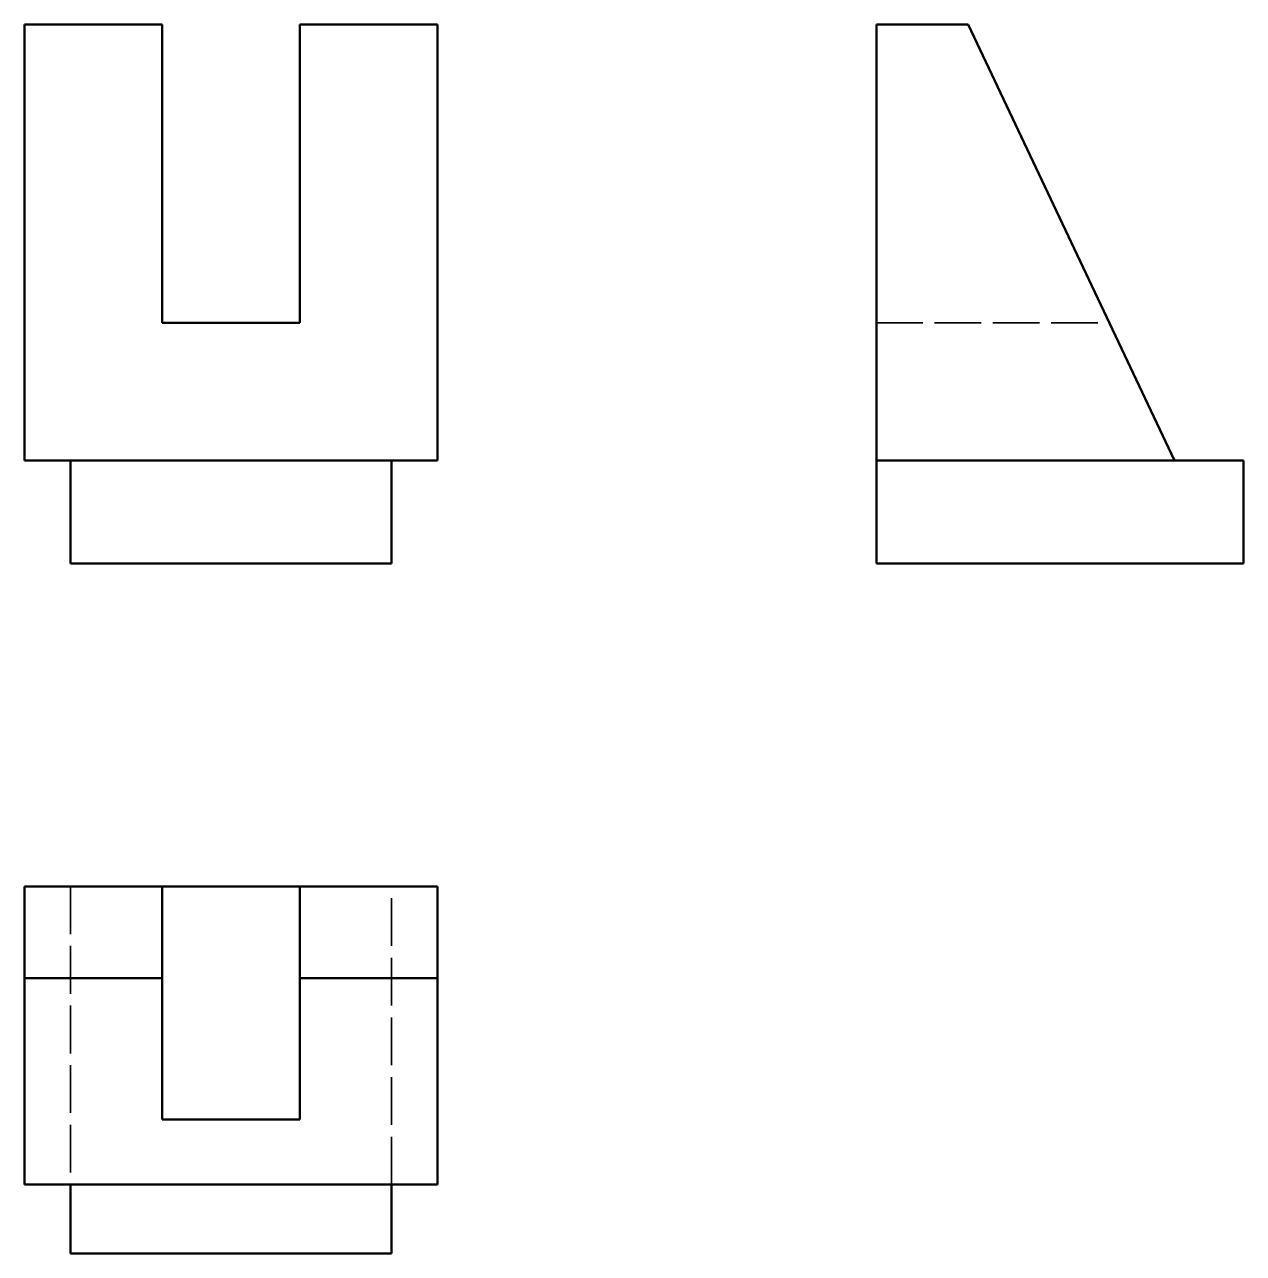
# Model space of a CAD drawing. Header units: millimetres. Extents: x 85 to 192, y 51 to 159.
import ezdxf

# ---------------------------------------------------------------- set-up
doc = ezdxf.new("R2010")
doc.units = ezdxf.units.MM
doc.linetypes.add('DASHED', pattern=[0.2068, 0.1655, -0.0413])
doc.layers.add('Oculto (ISO)', color=7, linetype='DASHED', lineweight=35)
doc.layers.add('Visible (ISO)', color=7, linetype='Continuous', lineweight=50)

msp = doc.modelspace()

# ---------------------------------------------------------------- linework, layer by layer
at = {"layer": 'Oculto (ISO)', "ltscale": 24.559708}
msp.add_line((159.6, 132.54), (179.92, 132.54), dxfattribs=at)
at = {"layer": 'Oculto (ISO)', "ltscale": 25.145067}
for p, q in [((89.33, 83.4), (89.33, 57.4)), ((117.33, 57.4), (117.33, 83.4))]:
    msp.add_line(p, q, dxfattribs=at)
at = {"layer": 'Visible (ISO)'}
for p, q in [((97.33, 158.54), (85.33, 158.54)), ((85.33, 120.54), (85.33, 158.54)), ((97.33, 132.54), (97.33, 158.54)), ((109.33, 158.54), (109.33, 132.54)), ((121.33, 158.54), (109.33, 158.54)), ((121.33, 158.54), (121.33, 120.54)), ((159.6, 158.54), (159.6, 120.54)), ((167.6, 158.54), (159.6, 158.54)), ((185.6, 120.54), (167.6, 158.54)), ((109.33, 132.54), (97.33, 132.54)), ((85.33, 120.54), (89.33, 120.54)), ((117.33, 120.54), (89.33, 120.54)), ((89.33, 120.54), (89.33, 111.54)), ((117.33, 120.54), (121.33, 120.54)), ((117.33, 120.54), (117.33, 111.54)), ((159.6, 120.54), (159.6, 111.54)), ((159.6, 120.54), (185.6, 120.54)), ((191.6, 120.54), (185.6, 120.54)), ((191.6, 120.54), (191.6, 111.54)), ((117.33, 111.54), (89.33, 111.54)), ((191.6, 111.54), (159.6, 111.54)), ((97.33, 83.4), (85.33, 83.4)), ((85.33, 75.4), (85.33, 83.4)), ((97.33, 83.4), (109.33, 83.4)), ((97.33, 75.4), (97.33, 83.4)), ((109.33, 83.4), (109.33, 75.4)), ((121.33, 83.4), (109.33, 83.4)), ((121.33, 83.4), (121.33, 75.4)), ((97.33, 75.4), (85.33, 75.4)), ((85.33, 57.4), (85.33, 75.4)), ((97.33, 63.08), (97.33, 75.4)), ((109.33, 75.4), (109.33, 63.08)), ((121.33, 75.4), (109.33, 75.4)), ((121.33, 75.4), (121.33, 57.4)), ((109.33, 63.08), (97.33, 63.08)), ((85.33, 57.4), (89.33, 57.4)), ((89.33, 57.4), (117.33, 57.4)), ((89.33, 51.4), (89.33, 57.4)), ((117.33, 57.4), (121.33, 57.4)), ((117.33, 57.4), (117.33, 51.4)), ((117.33, 51.4), (89.33, 51.4))]:
    msp.add_line(p, q, dxfattribs=at)

doc.saveas('drawing.dxf')
